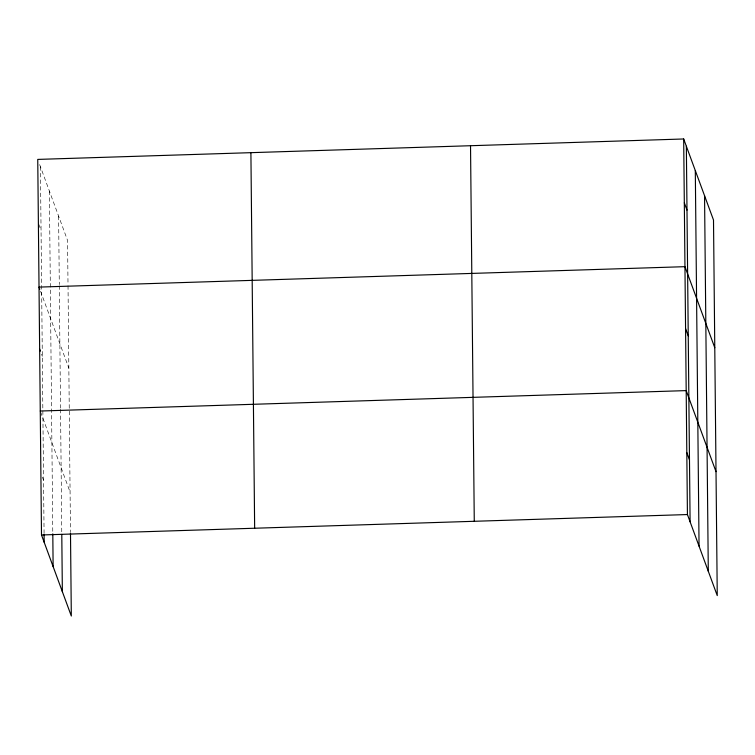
<?xml version="1.0" encoding="UTF-8"?>
<svg xmlns="http://www.w3.org/2000/svg" width="755" height="755" viewBox="0 0 755 755"><rect width="100%" height="100%" fill="white"/><g stroke="black" fill="none" stroke-linecap="round" stroke-linejoin="round"><path stroke-width="0.57" stroke-dasharray="3.77 2.83" d="M39.656 164.59L67.572 240.449L68.007 284.569M38.769 224.292L41.053 230.501M40.553 291.241L68.847 368.147M41.544 354.246L42.308 356.322M40.638 412.07L70.083 492.081M42.403 477.151L43.545 480.255M68.025 285.73L70.479 531.831M58.607 216.1L59.296 284.588M59.305 285.749L60.523 408.096M60.542 409.267L61.778 533.209M49.377 191.006L52.784 532.671M40.421 166.657L44.073 532.87"/><path stroke-width="1.13" d="M683.681 138.977L687.428 514.551L717.25 595.591L713.503 220.026L683.681 138.977L37.75 159.409L41.497 534.974L71.319 616.023L70.489 533.002M40.26 411.031L686.191 390.609L716.014 471.658M41.497 534.974L687.428 514.551M684.323 202.831L686.984 210.079M714.777 347.715L684.955 266.675L39.024 287.098L39.788 289.174M685.578 328.642L688.249 335.89M686.814 452.575L689.485 459.833M39.647 349.065L40.402 351.141M704.547 195.677L708.294 571.242M695.308 170.583L699.054 546.148M686.352 146.234L690.098 521.799M470.525 145.724L474.272 521.29M250.905 152.661L254.652 528.236M61.787 534.38L62.354 591.665M52.803 533.842L53.124 566.58M44.083 534.04L44.167 542.222"/></g></svg>
